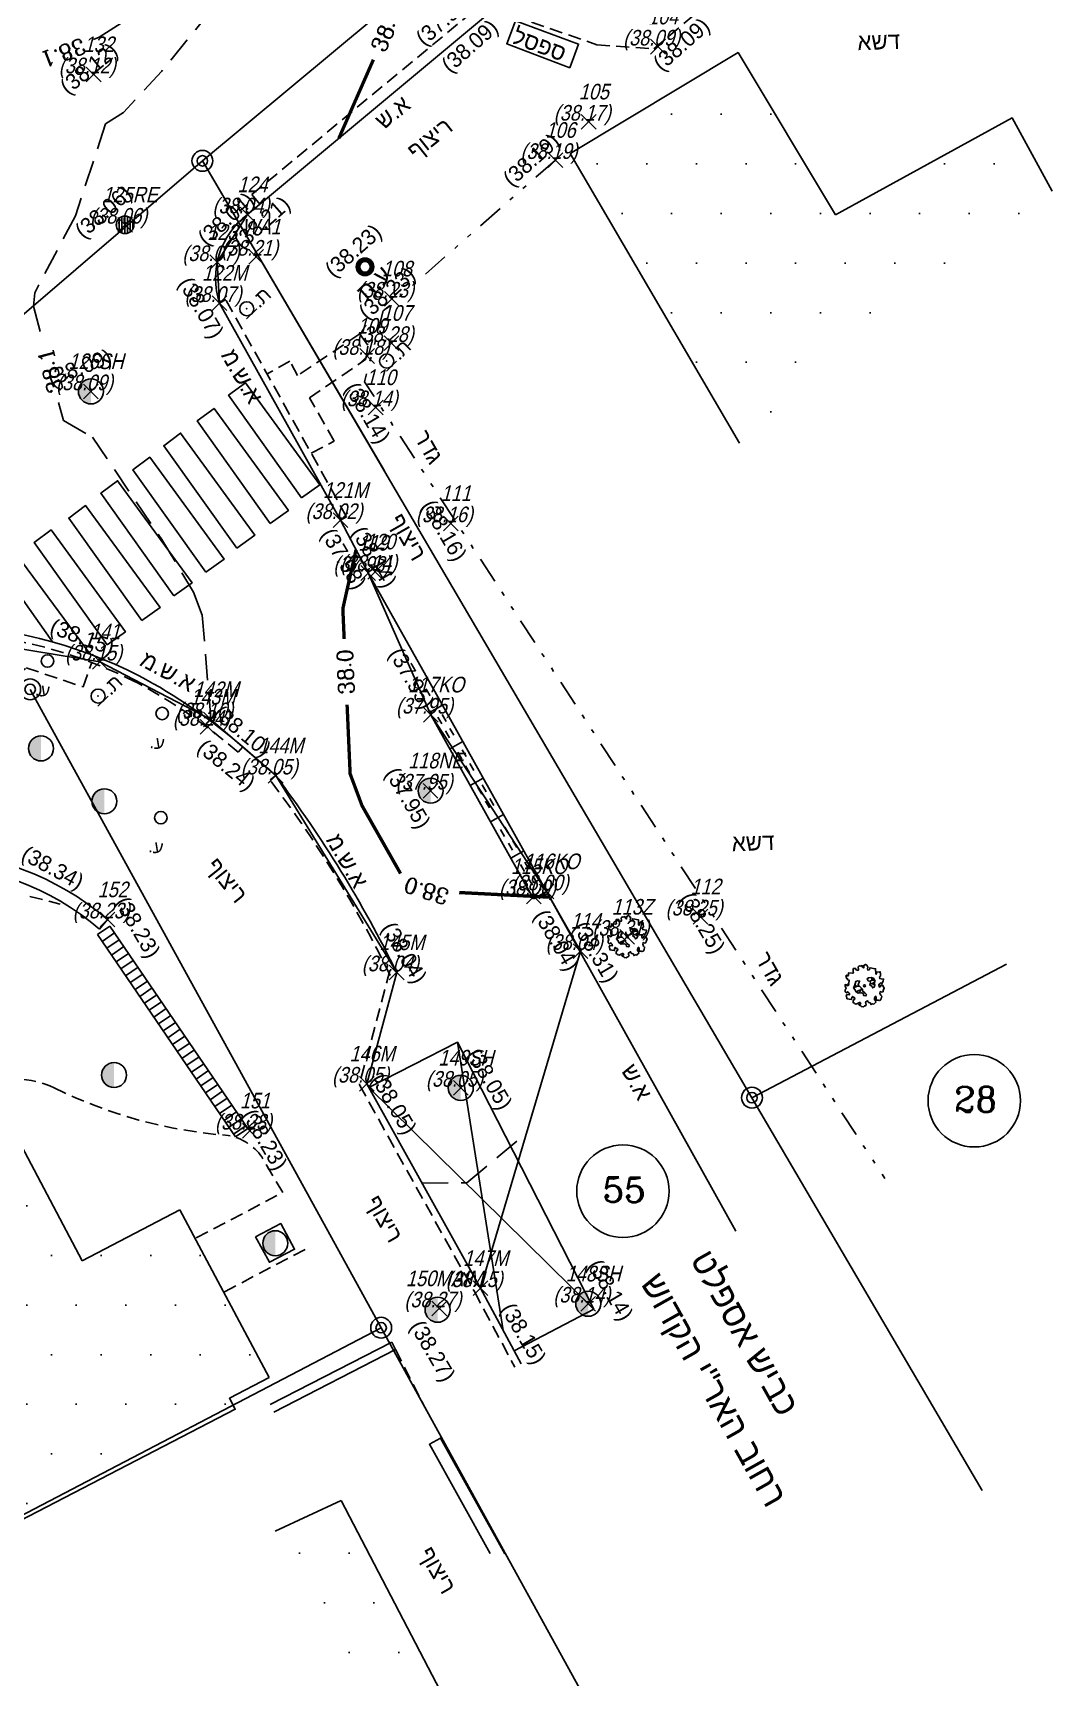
# Model space of a CAD drawing. Extents: x 190024 to 190266, y 665223 to 665488.
# Drawn here: x 190209.04 to 190233.53, y 665394.48 to 665433.93 of the extents above; entities that cross this region are included whole.
import ezdxf
from ezdxf.enums import TextEntityAlignment as Align

# ---------------------------------------------------------------- set-up
doc = ezdxf.new("R2010")
doc.units = 0
doc.header["$LTSCALE"] = 1.25
for name, pattern in [('DASHED', [0.75, 0.5, -0.25]), ('DASHED2', [0.375, 0.25, -0.125]), ('DIVIDE', [1.25, 0.5, -0.25, 0, -0.25, 0, -0.25]), ('HIDDEN', [0.375, 0.25, -0.125])]:
    doc.linetypes.add(name, pattern=pattern)
for name, color, linetype in [('C1603_0', 210, 'Continuous'), ('C1610_0', 210, 'Continuous'), ('CTEXT', 1, 'Continuous'), ('CTR', 7, 'Continuous'), ('CTRINDEX', 1, 'Continuous'), ('M2200', 7, 'Continuous'), ('M2204', 9, 'Continuous'), ('M2404', 1, 'HIDDEN'), ('M2519', 254, 'Continuous'), ('M2605', 3, 'Continuous'), ('M2801', 71, 'Continuous'), ('M4402', 101, 'Continuous'), ('M4602', 170, 'DASHED2'), ('M4804', 4, 'Continuous'), ('M4903', 70, 'Continuous'), ('M5232', 7, 'Continuous'), ('PNT', 1, 'Continuous'), ('PNTDESC', 3, 'Continuous'), ('PNTELEV', 5, 'Continuous'), ('PNTNO', 7, 'Continuous'), ('PT_PNTSNO', 7, 'Continuous')]:
    doc.layers.add(name, color=color, linetype=linetype)
for name, color, linetype, lineweight in [('M1000', 7, 'Continuous', 35), ('M1502', 1, 'Continuous', 20), ('M2417', 70, 'HIDDEN', 25), ('M2442', 2, 'Continuous', 25), ('M2603', 100, 'Continuous', 25), ('M5207', 7, 'Continuous', 25)]:
    doc.layers.add(name, color=color, linetype=linetype, lineweight=lineweight)
doc.styles.add('HANIT_TEXT', font='hebtxt')
doc.styles.add('hebtxt', font='hebtxt')
doc.styles.add('ROMANC', font='romanc.shx')
doc.styles.get("Standard").update_dxf_attribs({"font": 'hebtxt.shx'})
pattern_1 = [(0, (0, 0), (0.5953124999999999, 1.190625), [0, -1.190625])]

# ---------------------------------------------------------------- blocks, each defined once
blk = doc.blocks.new('SRVPNO0')
at = {"layer": 'PNTDESC', "oblique": 15, "width": 0.86}
blk.add_attdef('DESC2', text='', height=1, dxfattribs=at).set_placement((-2.491916891059923, -0.8123870574075998), align=Align.MIDDLE_LEFT)
at = {"layer": 'PNTELEV', "oblique": 15, "width": 0.86}
blk.add_attdef('ELEV2', (-2.235286158764376, 0.0752), '', height=1, dxfattribs=at)
at = {"layer": 'PNTNO', "oblique": 15, "width": 0.86}
blk.add_attdef('PT#', text='', height=1, dxfattribs=at).set_placement((0.3206950086667995, 1.428657329751788), align=Align.CENTER)
blk = doc.blocks.new('SPT10')
at = {"color": 0, "linetype": 'Continuous'}
for p, q in [((-0.3535533905932738, -0.3535533905932737), (0.3535533905932738, 0.3535533905932737)), ((0.3535533905932737, -0.3535533905932738), (-0.3535533905932737, 0.3535533905932738))]:
    blk.add_line(p, q, dxfattribs=at)
blk = doc.blocks.new('SPT67')
at = {"linetype": 'ByBlock'}
blk.add_hatch(color=0, dxfattribs=at).paths.add_polyline_path([(0.2, 0), (-0.2, 0, 1)])
at = {"color": 0, "linetype": 'Continuous'}
blk.add_circle((0, 0), 0.2, dxfattribs=at)
blk = doc.blocks.new('SPT26')
at = {"color": 0, "linetype": 'Continuous'}
for radius in [0.5, 0.25]:
    blk.add_circle((0, 0), radius, dxfattribs=at)
blk = doc.blocks.new('TREE11')
at = {"linetype": 'Continuous'}
for p, q in [((-0.134377674132783, 0.1783092959598134), (-0.1843322019610355, 0.1763114317406882)), ((-0.1563576674677315, 0.1773103627012963), (-0.1793367491782103, 0.2112740383410616)), ((-0.1323794946554289, 0.2402430568798775), (-0.134377674132783, 0.1783092959598134)), ((-0.134377674132783, 0.1783092959598134), (-0.1034058690603012, 0.1293616444213815)), ((-0.09441405459647442, 0.2422409188010936), (-0.04745680007369311, 0.1843028840213709)), ((-0.03446862392886482, 0.2472355781999522), (-0.05844679674116733, 0.1403498941797067)), ((0.006494089435560891, -0.1942922005211791), (-0.03047225952156992, -0.2312526713406778)), ((0.008492268912914965, -0.1193723302194828), (0.006494089435560891, -0.2442387830202191)), ((0.008492268912914965, -0.1673210462014885), (0.02747498894239223, -0.2302537403800697)), ((0.02747498894239223, -0.2302537403800697), (0.05844679674116744, -0.2562259614412432)), ((0.06544042900134676, -0.0594364312206349), (0.1133967746259518, -0.1043883543208163)), ((0.09641223407382861, -0.08940438072005887), (0.1153949541033059, -0.1563327987410724)), ((0.1133967746259518, -0.1043883543208163), (0.1703449347143836, -0.1083840804611577)), ((0.1153949541033059, -0.1563327987410724), (0.1573567558432619, -0.1733146365609551)), ((0.1413713091192558, -0.1073851495005496), (0.1633512997279109, -0.1333573728596322))]:
    blk.add_line(p, q, dxfattribs=at)
for points in [[(-0.04042863970873612, 0.3568917634872359), (-0.01547269011986584, 0.3439167343738984), (0.008485023555664686, 0.3509032893949065), (0.02844978540593466, 0.3608840826100535), (0.01547269129284605, 0.388830302694086), (-0.02745154559564751, 0.4018053341033719), (-0.0194656419451264, 0.4337438710142735), (0.006488549005018003, 0.4507112192504286), (0.06338811591993992, 0.4736670415789134), (0.1023194009831729, 0.4487150596890198), (0.1382559701344852, 0.4467189024235595), (0.1472401151462804, 0.4097899677571103), (0.1362594955838385, 0.3928226195209551), (0.1412506860464059, 0.3778514308462087), (0.170199590184504, 0.369866794896522), (0.1961537784106812, 0.3778514308462087), (0.2201114920862117, 0.3908264599595463), (0.2430709671244353, 0.4147803632167095), (0.312947630876413, 0.4018053341033719), (0.3389018218265574, 0.3808456667443992), (0.3498824386650322, 0.3509032893949065), (0.3438930122891249, 0.3289455434032036), (0.3399000577398972, 0.2800396582561469), (0.2889899172008825, 0.2820358178175557), (0.2480621575870028, 0.2750492627965476), (0.265032203525352, 0.2520934381721145), (0.2929828690261431, 0.2441088045183762), (0.3279212022641155, 0.2441088045183762), (0.3608630582274741, 0.2650684695814005), (0.3898119623655721, 0.2750492627965476), (0.4117731987664887, 0.2461049617838365), (0.4367291510793262, 0.2241472180880821), (0.4327361992540657, 0.1952029193713195), (0.4457132933671542, 0.1542816678780011), (0.4127714374037957, 0.1482931914897231), (0.3878154850909583, 0.09240075132165833), (0.3538753904902928, 0.07942571991237232), (0.3678507232406883, 0.05846605484934801), (0.3878154850909583, 0.02652751793844648), (0.4217555796916237, 0.03051983476531562), (0.4566939102056291, 0.04349486617460164), (0.4826481011557734, 0.0155486437946208), (0.4736639588679454, 0.0005774551198744252), (0.5026128630060435, -0.0263706863314278), (0.4936287207182153, -0.07128425465161538), (0.4756604334185921, -0.08425928376495297), (0.4497062451924149, -0.1361594094020971), (0.4287432447048379, -0.0872535219590919), (0.3977978660160932, -0.1042208701952471), (0.3987961046534002, -0.1191920611659419), (0.4397238642672799, -0.196044166397031), (0.4317379606167587, -0.2259865460424722), (0.4107749601291819, -0.2379634965230796), (0.4087784855785352, -0.2679058761685207), (0.3628595327781208, -0.2679058761685207), (0.3289194409014224, -0.2549308447592348), (0.3149441081510269, -0.2299788628693413), (0.2800057749130545, -0.2379634965230796), (0.2760128230877939, -0.2728962716281201), (0.2460656803123889, -0.2818789862105369), (0.2660304421626589, -0.3028386512735612), (0.3269229636268086, -0.3148156017541687), (0.3199352986135944, -0.3647195678299039), (0.3059599658631988, -0.4226081675593776), (0.2800057749130545, -0.4226081675593776), (0.2480621575870028, -0.4395755157955328), (0.2071343979731231, -0.4206120079979688), (0.2161185402609512, -0.3597291700743562), (0.179183732472332, -0.361725329635765), (0.1662066356352762, -0.3806888351373806), (0.140252447409099, -0.3996523429349445), (0.1622136838100157, -0.41861584843656), (0.1382559701344852, -0.4635294167567475), (0.09133878142073101, -0.4635294167567475), (0.07237226093173518, -0.4405735944282629), (0.001497358542450509, -0.4665236549508865), (-0.03344097469552194, -0.4665236549508865), (-0.02844978423295445, -0.421610086630699), (-0.003493831920116985, -0.4126273743442305), (-0.01447445148255891, -0.3786926778719202), (-0.06338811474695971, -0.3886734710870673), (-0.06238987883361997, -0.3737022801163724), (-0.1412506848734257, -0.3697099632895033), (-0.1492365885239469, -0.4036446597618136), (-0.177187254024738, -0.4056408193232224), (-0.1801819672126916, -0.434585118039985), (-0.2400762527635014, -0.4495563067147313), (-0.2600410118898043, -0.4196139293652386), (-0.2360833009382409, -0.4046427383945438), (-0.254051585513897, -0.3796907565046504), (-0.3149441069780466, -0.3796907565046504), (-0.3029652487782978, -0.2908616984970054), (-0.3159423428913864, -0.2589231615861039), (-0.348884198854745, -0.2718981929953899), (-0.417762626693383, -0.2699020334339811), (-0.4217555785186435, -0.212013436000456), (-0.3828242934554105, -0.196044166397031), (-0.3718436766169358, -0.1511305980768434), (-0.3838225320927174, -0.1421478834944265), (-0.4546974344820022, -0.1511305980768434), (-0.4836463386201003, -0.1251805352582714), (-0.4726657190576583, -0.1062170297566559), (-0.4896357649960074, -0.05331882548678159), (-0.4576921476699558, -0.05331882548678159), (-0.4387256244569928, -0.03335724135243591), (-0.4317379594437785, -0.01738797174901091), (-0.4926304809079282, -0.01638989311628074), (-0.5175864304967985, 0.02752559657117665), (-0.4966234327331888, 0.05347565709380026), (-0.4497062440194347, 0.08241995810651127), (-0.408778484405555, 0.06944492669722524), (-0.3818260548181037, 0.0804237985451025), (-0.387815483917978, 0.1193488927729605), (-0.4367291499063461, 0.131325843253568), (-0.4117731975935086, 0.2660665482141307), (-0.2869934414772556, 0.2700588650409998), (-0.2820022510146881, 0.2830338964502859), (-0.3369053433789633, 0.300001244686441), (-0.330915914279089, 0.3568917634872359), (-0.3408982952042239, 0.3788495094789389), (-0.3049617260529117, 0.382841826305808), (-0.2380797754888876, 0.3868341431326772), (-0.216118539087971, 0.3578898444159146), (-0.176189015387431, 0.3678706376310616), (-0.1701995890115238, 0.4038014913688323), (-0.1642101599116493, 0.458695852904167), (-0.1133000193726346, 0.44971313832175), (-0.05939516292169916, 0.4177746014108485), (-0.07337049567209471, 0.3868341431326772)], [(-0.1182912098352022, 0.2580819145603924), (-0.06738106929618747, 0.2361241685686895), (-0.02246035513308002, 0.2490991999779755), (0.02745154676862772, 0.23013569447636), (0.04741630861889769, 0.1962009980040497), (0.01547269129284605, 0.1812298093293033), (-0.02246035513308002, 0.128331605059429), (-0.08734582842249025, 0.1452989532955842), (-0.1142982580099416, 0.1173527332115518), (-0.1212859230231558, 0.09040459176024955), (-0.1741925408367843, 0.06445453123762593), (-0.1941573026870543, 0.1003853849753966), (-0.2011449677002685, 0.1702509351854776), (-0.1801819672126916, 0.2241472180880821), (-0.1362594944108583, 0.2431107235896976)], [(0.01447445265553912, -0.1142016634103941), (0.07935992594494935, -0.04433611320031314), (0.1182912110081823, -0.04832843002718228), (0.1632119224473226, 0.007564010140882526), (0.2061361593358162, 0.04848526163420095), (0.2410744898498214, 0.03351407295945457), (0.2270991570994259, -0.02337644813728884), (0.1851731588482393, -0.02537260540274919), (0.1662066356352762, -0.07028617372293675), (0.1711978260978437, -0.1491344385154346), (0.1452436378716665, -0.196044166397031), (0.08834406823277739, -0.2319750201348017), (0.04841454725620463, -0.262915478412973), (-0.004492070557423921, -0.2369654178903494), (-0.05340573654579192, -0.2239903864810634), (-0.1083088289100672, -0.2070230382449082), (-0.1262771134857233, -0.16709986538432), (-0.1152964939232813, -0.1151997420431243), (-0.02944802287026138, -0.1541248362709824)]]:
    blk.add_lwpolyline(points, close=True, dxfattribs=at)
blk.add_circle((0, 0), 0.02478500056798967, dxfattribs=at)
blk = doc.blocks.new('INLET6')
at = {"linetype": 'Continuous'}
h = blk.add_hatch(dxfattribs=at)
h.set_pattern_fill('ANSI31', color=256, scale=1.24964254963, angle=135, style=0)
h.set_pattern_definition([(180, (-3035.055973606179, -2382.823425314489), (-2.774763862301021e-17, -0.1562053187037499), [])])
edge = h.paths.add_edge_path()
edge.add_arc((0, 0), 0.4998570198519999, 0, 360)
blk.add_circle((0, 0), 0.4998570198519999, dxfattribs=at)
blk = doc.blocks.new('M2442_E')
blk.add_line((-0.5000000000000002, -0.5), (0.4999999999999998, -0.5))
blk.add_circle((0, 0), 0.5)
blk.add_point((0, 0))
at = {"style": 'hebtxt'}
for tag, p in [('NAME', (0, -1)), ('HEIGHT', (0, -2.5))]:
    blk.add_attdef(tag, text='', height=1, dxfattribs=at).set_placement(p, align=Align.TOP_CENTER)
blk.add_attdef('DESC', text='', height=1, dxfattribs=at).set_placement((-1, -4), align=Align.TOP_RIGHT)
blk.add_attdef('MARK', text='', height=1, dxfattribs=at).set_placement((0, -4), align=Align.TOP_LEFT)
blk = doc.blocks.new('M4402_E')
for radius in [0.5, 0.45, 0.4, 0.35, 0.3]:
    blk.add_circle((-1.942890293094024e-16, 0), radius)
at = {"style": 'hebtxt'}
for tag, p in [('NAME', (0, -1)), ('HEIGHT', (0, -2.5))]:
    blk.add_attdef(tag, text='', height=1, dxfattribs=at).set_placement(p, align=Align.TOP_CENTER)
blk.add_attdef('DESC', text='', height=1, dxfattribs=at).set_placement((-1, -4), align=Align.TOP_RIGHT)
blk.add_attdef('MARK', text='', height=1, dxfattribs=at).set_placement((0, -4), align=Align.TOP_LEFT)
at = {"style": 'hebtxt', "flags": 1}
for tag, p in [('OWNER', (0, -5.5)), ('TYPE', (0, -7))]:
    blk.add_attdef(tag, text='', height=1, dxfattribs=at).set_placement(p, align=Align.TOP_CENTER)
blk = doc.blocks.new('M5232_E')
blk.add_circle((7.586481887145169e-09, -4.541476417152523e-09), 0.8000000000000002)
at = {"style": 'HANIT_TEXT'}
blk.add_attdef('NAME', text='', height=1.6, dxfattribs=at).set_placement((7.586481842736249e-09, 0.5), align=Align.BOTTOM_CENTER)
for tag, p in [('HEIGHT', (7.586481842736249e-09, -1)), ('MARK', (7.586481842736249e-09, -3))]:
    blk.add_attdef(tag, text='', height=1.6, dxfattribs=at).set_placement(p, align=Align.TOP_CENTER)

msp = doc.modelspace()

# ---------------------------------------------------------------- hatches: boundary and pattern name
at = {"layer": 'M2200'}
h = msp.add_hatch(dxfattribs=at)
h.set_pattern_fill('DOTS', color=256, scale=0.75, style=0)
h.set_pattern_definition(pattern_1)
h.paths.add_polyline_path([(190226.0019989014, 665424.0859985352), (190233.5039555263, 665430.1339870708), (190232.5429992676, 665431.8880004883), (190228.3007709005, 665429.5638472864), (190225.9669952393, 665433.4559936523), (190221.9342229957, 665431.0378971)])
h = msp.add_hatch(dxfattribs=at)
h.set_pattern_fill('DOTS', color=256, scale=0.75)
h.set_pattern_definition(pattern_1)
h.paths.add_polyline_path([(190183.296005249, 665388.5939941406), (190207.4010483887, 665397.6373682657), (190213.8448318688, 665401.0030719314), (190213.7590451941, 665401.1689261692), (190214.712373601, 665401.6620270694), (190212.5686486037, 665405.6859801282), (190210.2237196741, 665404.462652605), (190208.0729980469, 665408.5320129395), (190206.9219970703, 665408.0639953613), (190206.7890014648, 665408.2590026855), (190198.2129974365, 665403.8259887695), (190199.2599945068, 665402.3569946289), (190196.2807076201, 665400.8098074396), (190195.2709960938, 665402.6359863281), (190190.0809936523, 665399.9679870605), (190190.6690063477, 665398.7720031738), (190190.56199646, 665398.5520019531), (190190.8220062256, 665397.9039916992), (190190.5880203247, 665397.4890441895), (190191.0610046387, 665396.5130004883), (190185.7489929199, 665393.7080078125), (190186.0269927979, 665393.0490112305), (190182.1029968262, 665390.9119873047)])
h = msp.add_hatch(dxfattribs=at)
h.set_pattern_fill('DOTS', color=256, scale=0.75)
h.set_pattern_definition(pattern_1)
h.paths.add_polyline_path([(190222.6959991455, 665386.7090148926), (190216.4401943356, 665398.7107972229), (190214.8560028076, 665397.9750061035), (190219.6676888851, 665389.4197512463)])

# ---------------------------------------------------------------- linework, layer by layer
at = {"layer": 'C1603_0'}
for p, q in [((190208.9760396187, 665418.1782320109), (190217.4, 665402.86)), ((190217.4, 665402.86), (190179.09, 665382.85))]:
    msp.add_line(p, q, dxfattribs=at)
for points in [[(190213.11, 665430.86), (190248.695, 665460.469)], [(190205.56, 665424.39), (190213.11, 665430.86), (190217.4765337557, 665423.4180228333)], [(190205.56, 665424.39), (190213.11, 665430.86), (190226.3, 665408.38), (190232.4070097944, 665411.5850025516)], [(190226.3, 665408.38), (190231.8266464748, 665398.9518694296)], [(190217.4000000037, 665402.8599999932), (190223.7442353694, 665391.3310156838)]]:
    msp.add_lwpolyline(points, dxfattribs=at)
for centre in [(190231.6362279117, 665408.3074389456), (190223.2039800614, 665406.1354790626)]:
    msp.add_circle(centre, 1.10969656042289, dxfattribs=at)
at = {"layer": 'CTR', "linetype": 'DASHED', "elevation": 38.10000000000002}
for points in [[(190210.4940018389, 665433.7691138461), (190210.63153, 665433.830035), (190215.1166685981, 665436.6677910028), (190212.1357472837, 665433.014068431), (190211.2168545489, 665432.0219922173), (190210.785377818, 665431.7447890609), (190210.0626637931, 665429.5399827586), (190209.0844305645, 665427.6912068888), (190209.0560987811, 665427.3696030722), (190209.261672764, 665426.583256149)], [(190209.6600355109, 665425.0594674096), (190209.7727951126, 665424.6281474313), (190210.4708923077, 665424.2295384615), (190212.133834623, 665421.7776646819), (190212.8976469332, 665420.5130052307), (190213.1042390739, 665419.9590041104), (190213.3160282358, 665417.4559754732)], [(190218.3827864078, 665406.3314466019), (190219.4599576665, 665406.3349045505), (190220.8920869565, 665407.5358956523)]]:
    msp.add_lwpolyline(points, dxfattribs=at)
at = {"layer": 'CTRINDEX', "const_width": 0.08, "elevation": 38.00000000000001}
for points in [[(190216.3847714286, 665431.4005428571), (190217.2136919751, 665433.2876253639)], [(190216.5127215273, 665419.3861500398), (190216.4805454912, 665420.1139404254), (190216.7966097561, 665421.5262439024)], [(190217.8653680939, 665413.7584158845), (190216.9411591563, 665415.3862966988), (190216.655749065, 665416.1510073887), (190216.5822852425, 665417.8126870154)], [(190221.4459047619, 665413.1909047619), (190219.2730401003, 665413.3027104505)]]:
    msp.add_lwpolyline(points, dxfattribs=at)
at = {"layer": 'M2200'}
for points in [[(190221.9342229957, 665431.0378971), (190225.9669952393, 665433.4559936523), (190228.3007709005, 665429.5638472864)], [(190228.3007709005, 665429.5638472864), (190232.5429992676, 665431.8880004883), (190233.5039555263, 665430.1339870708)], [(190226.0019989014, 665424.0859985352), (190221.9342229957, 665431.0378971)], [(190210.2237196741, 665404.462652605), (190208.0729980469, 665408.5320129395), (190206.9219970703, 665408.0639953613), (190206.7890014648, 665408.2590026855), (190198.2129974365, 665403.8259887695), (190199.2599945068, 665402.3569946289), (190196.2807076201, 665400.8098074396), (190196.2807076201, 665400.8098074396), (190195.2709960938, 665402.6359863281), (190190.0809936523, 665399.9679870605), (190190.6690063477, 665398.7720031738), (190190.56199646, 665398.5520019531), (190190.8220062256, 665397.9039916992), (190190.5880203247, 665397.4890441895), (190191.0610046387, 665396.5130004883), (190185.7489929199, 665393.7080078125), (190186.0269927979, 665393.0490112305), (190182.1029968262, 665390.9119873047), (190183.296005249, 665388.5939941406)], [(190210.2237196741, 665404.462652605), (190212.5686486037, 665405.6859801282)], [(190214.712373601, 665401.6620270694), (190212.5686486037, 665405.6859801282)], [(190208.0684101686, 665397.8877392033), (190213.8968720697, 665400.9024608763), (190213.7590451941, 665401.1689261692), (190214.712373601, 665401.6620270694)], [(190214.8560028076, 665397.9750061035), (190216.4401943356, 665398.7107972229)], [(190216.4401943356, 665398.7107972229), (190222.6959991455, 665386.7090148926)]]:
    msp.add_lwpolyline(points, dxfattribs=at)
at = {"layer": 'M2204', "linetype": 'Continuous'}
for points in [[(190214.19, 665429.572), (190220.099, 665434.495), (190222.36, 665436.341), (190224.929, 665436.107)], [(190213.52, 665427.446), (190213.668496339, 665427.5287577024)], [(190216.423, 665422.237), (190213.52, 665427.446)], [(190216.423, 665422.237), (190216.571496339, 665422.3197577024)], [(190216.423, 665422.237), (190217.089, 665420.97), (190218.8743511913, 665417.7963789531)], [(190213.9684838632, 665416.6675382876), (190214.0795285223, 665416.7962592405)], [(190214.0795285231, 665416.7962592398), (190214.869, 665416.107)], [(190214.7334729747, 665416.0043723944), (190214.869, 665416.107)], [(190221.3679999999, 665413.3270000003), (190225.9161071777, 665405.1754074097)], [(190217.773, 665411.384), (190217.059, 665408.713), (190219.786, 665403.807), (190220.7590222137, 665401.9909582525)]]:
    msp.add_lwpolyline(points, dxfattribs=at)
for centre, radius, start, end in [((190215.34356142, 665428.0398861001), 1.917831314867201, 126.9768750493605, 198.0390702105524), ((190206.4911264364, 665408.496006366), 11.23340597095859, 63.00544254989303, 114.8202348850797), ((190205.106415562, 665406.3947897316), 13.73707844277482, 49.21640135229065, 61.83713168251889), ((190192.0134642776, 665398.7996851074), 28.66912384337614, 26.03691281600972, 37.13476323020836)]:
    msp.add_arc(centre, radius, start, end, dxfattribs=at)
at = {"layer": 'M2404'}
for points in [[(190216.571496339, 665422.3197577025), (190213.668496339, 665427.5287577026)], [(190217.6087666244, 665411.4279021453), (190216.8770140225, 665408.6904915012), (190219.6367736642, 665403.7255553801), (190220.6091755205, 665401.9106714632)]]:
    msp.add_lwpolyline(points, dxfattribs=at)
for centre, radius, start, end in [((190206.4911264364, 665408.4960063659), 11.06340597095859, 63.00544255012418, 114.8202348851439), ((190205.106415562, 665406.3947897315), 13.56707844277482, 49.21640135241543, 61.83713168256514), ((190192.0134642776, 665398.7996851074), 28.49912384337614, 26.03691281599865, 37.13476323010555)]:
    msp.add_arc(centre, radius, start, end, dxfattribs=at)
at = {"layer": 'M2417', "linetype": 'HIDDEN'}
for points in [[(190214.2988492677, 665430.051729675), (190222.2651852045, 665436.6508782319), (190237.6297887357, 665449.3088783101)], [(190220.122, 665434.495), (190222.5768387639, 665433.6451300018), (190223.9427257242, 665433.550028388), (190226.3160028885, 665435.5389264347), (190225.582, 665436.437)], [(190214.2988492677, 665430.051729675), (190214.4908777298, 665429.8212409123)], [(190215.7212445404, 665423.8454075885), (190216.2745981272, 665424.1370252944), (190215.6796689346, 665425.1736965325), (190217.0350884757, 665426.1015347439), (190217.0818496109, 665426.4382080062), (190216.8853757064, 665426.7076946662), (190215.3937067157, 665425.7056289505), (190215.2084522164, 665426.0505566204), (190214.6620201943, 665425.7460275054)], [(190203.6874208208, 665419.1982578345), (190203.7495347637, 665418.6275242597), (190204.5396770605, 665418.7839722848), (190206.185455711, 665416.6868707141), (190206.217951495, 665414.315065659), (190206.8241222628, 665414.2989011052), (190206.7777696489, 665417.0294528079), (190208.8829890728, 665418.6940556983), (190210.2456732636, 665418.2363101784), (190210.4540405271, 665418.8252978995)], [(190212.9619637812, 665405.0160024032), (190215.0386389647, 665406.1028216447), (190214.5371301713, 665406.9579061759)], [(190213.6391650801, 665403.72230066), (190215.7135652626, 665404.8127072542)], [(190217.7480930646, 665402.3357767779), (190218.4767492159, 665400.8901206814)]]:
    msp.add_lwpolyline(points, dxfattribs=at)
for centre, radius, start, end in [((190208.6910529949, 665406.8577067137), 1.959718618144205, 63.93643547193986, 117.6396587878341), ((190214.5646036474, 665418.7262087564), 11.28266022278331, 243.6235523567923, 265.7512017500418), ((190213.4932479629, 665406.2153090086), 1.28107010651395, 35.4272948520444, 79.4092734436654)]:
    msp.add_arc(centre, radius, start, end, dxfattribs=at)
at = {"layer": 'M2519'}
for points in [[(190215.4899173385, 665422.7762829795), (190213.7370243133, 665425.2352881293), (190214.1417424643, 665425.5359553031), (190215.9265058592, 665423.0892605048), (190215.4899173385, 665422.7762829795)], [(190214.7379069083, 665422.1598950815), (190212.985013883, 665424.6189002313), (190213.389732034, 665424.9195674051), (190215.1744954289, 665422.4728726068), (190214.7379069083, 665422.1598950815)], [(190213.9350161179, 665421.56596352), (190212.1821230926, 665424.0249686697), (190212.5868412436, 665424.3256358436), (190214.3716046385, 665421.8789410453), (190213.9350161179, 665421.56596352)], [(190213.1934244285, 665420.9880998658), (190211.4405314033, 665423.4471050156), (190211.8452495543, 665423.7477721894), (190213.6300129491, 665421.3010773911), (190213.1934244285, 665420.9880998658)], [(190212.4238706901, 665420.4243509751), (190210.6709776648, 665422.8833561249), (190211.0756958158, 665423.1840232987), (190212.8604592107, 665420.7373285004), (190212.4238706901, 665420.4243509751)], [(190211.6564077938, 665419.8269744505), (190209.9035147685, 665422.2859796003), (190210.3082329195, 665422.5866467741), (190212.0929963144, 665420.1399519758), (190211.6564077938, 665419.8269744505)], [(190210.8264057567, 665419.246091946), (190209.0735127314, 665421.7050970958), (190209.4782308824, 665422.0057642696), (190211.2629942773, 665419.5590694713), (190210.8264057567, 665419.246091946)], [(190209.5090176717, 665419.3164380671), (190208.2508701287, 665421.1028757128), (190208.6582459578, 665421.4030495296), (190210.4193656988, 665419.0201854791)], [(190220.5916956051, 665402.303255446), (190222.5020321054, 665403.3058453655), (190219.230853856, 665409.7120680027), (190217.1063838085, 665408.6277543218), (190222.5020321054, 665403.3058453655)], [(190220.3307521498, 665402.7902784573), (190219.2308538558, 665409.7120680026)]]:
    msp.add_lwpolyline(points, dxfattribs=at)
at = {"layer": 'M2603', "linetype": 'DIVIDE', "flags": 128}
msp.add_lwpolyline([(190221.582, 665430.877), (190217.45223652, 665427.2584979684), (190217.0007548426, 665425.557771371), (190229.4911449869, 665406.440027701)], dxfattribs=at)
at = {"layer": 'M2605'}
for points in [[(190210.6402725008, 665412.4257869392), (190210.835, 665412.654)], [(190214.7360537217, 665401.0141128709), (190217.65674324, 665402.5136958874)], [(190214.8274035463, 665400.8361937614), (190217.7480930645, 665402.3357767779)], [(190217.7480930645, 665402.3357767779), (190217.65674324, 665402.5136958874)], [(190220.0190750603, 665397.4432941275), (190218.5589308548, 665400.0639770345), (190218.8209991455, 665400.2099914551), (190220.3659973145, 665397.4370117188)]]:
    msp.add_lwpolyline(points, dxfattribs=at)
for centre, radius, start, end in [((190206.3769591383, 665407.4293493773), 6.868122192728674, 49.52684781809097, 127.9525972580885), ((190206.3769591383, 665407.4293493772), 6.568122192728674, 49.52684781868835, 127.9525972582627)]:
    msp.add_arc(centre, radius, start, end, dxfattribs=at)
at = {"layer": 'M4602'}
msp.add_lwpolyline([(190208.9715219345, 665413.2086322963), (190209.695462898, 665413.0260732706)], dxfattribs=at)
at = {"layer": 'M4804'}
msp.add_lwpolyline([(190214.3831266199, 665405.0405510435), (190214.9918498972, 665405.3577009863), (190215.3213648667, 665404.7433760707), (190214.7197495882, 665404.4293933822), (190214.3831266199, 665405.0405510435)], dxfattribs=at)
at = {"layer": 'M4903'}
for points in [[(190218.8743511913, 665417.7963789531), (190218.5599734319, 665417.6209747788)], [(190218.5599734319, 665417.6209747788), (190221.0536222406, 665413.1515958257)], [(190218.8640891116, 665417.5718913263), (190218.958106094, 665417.4067828557)], [(190218.8743511913, 665417.7963789531), (190221.368, 665413.327)], [(190218.7598100776, 665417.5125121797), (190218.8538270599, 665417.3474037091)], [(190218.9478440423, 665417.1822952385), (190219.0418610244, 665417.0171867679)], [(190219.0521230761, 665417.2416743853), (190219.1461400586, 665417.0765659147)], [(190219.3615850091, 665416.9231073994), (190219.0472072497, 665416.7477032249)], [(190219.2397915136, 665416.6695899877), (190219.3338084957, 665416.5044815172)], [(190219.3440705474, 665416.7289691344), (190219.4380875298, 665416.5638606639)], [(190219.532104512, 665416.3987521934), (190219.6261214943, 665416.2336437228)], [(190219.4278254782, 665416.3393730465), (190219.5218424604, 665416.1742645762)], [(190219.8488188271, 665416.0498358457), (190219.5344410677, 665415.8744316712)], [(190219.7197729495, 665415.8266677961), (190219.8137899319, 665415.6615593255)], [(190219.8240519835, 665415.8860469428), (190219.9180689657, 665415.7209384723)], [(190219.907806914, 665415.4964508549), (190220.0018238965, 665415.3313423845)], [(190220.0120859482, 665415.5558300016), (190220.1061029303, 665415.3907215311)], [(190220.3360526451, 665415.176564292), (190220.0216748856, 665415.0011601176)], [(190220.2673871835, 665414.8153893673), (190220.3614041656, 665414.6502808968)], [(190220.3716662173, 665414.874768514), (190220.4656831997, 665414.7096600435)], [(190220.4554211481, 665414.4851724261), (190220.5494381303, 665414.3200639557)], [(190220.5597001819, 665414.544551573), (190220.6537171642, 665414.3794431024)], [(190220.823286463, 665414.3032927383), (190220.5089087036, 665414.1278885638)], [(190220.8516476534, 665414.0318463224), (190220.9456646356, 665413.8667378519)], [(190220.7473686194, 665413.9724671757), (190220.8413856018, 665413.8073587051)], [(190220.9354025839, 665413.6422502345), (190221.0294195664, 665413.477141764)], [(190221.0396816181, 665413.7016293812), (190221.1336986002, 665413.5365209107)], [(190221.3679999999, 665413.3270000003), (190221.0536222405, 665413.1515958259)], [(190210.5908716554, 665412.2966076488), (190210.8882397404, 665412.4995170424)], [(190210.8882397404, 665412.4995170424), (190214.2021723148, 665407.6428775027)], [(190210.5908716554, 665412.2966076488), (190213.9048042297, 665407.4399681091)], [(190210.7035990963, 665412.1314031571), (190211.0009671813, 665412.3343125507)], [(190210.8163265372, 665411.9661986656), (190211.1136946222, 665412.1691080591)], [(190210.9290539781, 665411.8009941739), (190211.226422063, 665412.0039035674)], [(190211.041781419, 665411.6357896822), (190211.339149504, 665411.8386990757)], [(190211.1545088599, 665411.4705851906), (190211.4518769449, 665411.6734945842)], [(190211.2672363007, 665411.3053806989), (190211.5646043857, 665411.5082900925)], [(190211.3799637416, 665411.1401762072), (190211.6773318266, 665411.3430856008)], [(190211.4926911825, 665410.9749717155), (190211.7900592675, 665411.1778811091)], [(190211.6054186234, 665410.8097672238), (190211.9027867084, 665411.0126766174)], [(190211.7181460643, 665410.6445627322), (190212.0155141493, 665410.8474721258)], [(190211.8308735052, 665410.4793582405), (190212.1282415902, 665410.6822676341)], [(190211.9436009461, 665410.3141537489), (190212.2409690311, 665410.5170631425)], [(190212.056328387, 665410.1489492573), (190212.353696472, 665410.3518586509)], [(190212.1690558279, 665409.9837447656), (190212.4664239129, 665410.1866541592)], [(190212.2817832688, 665409.8185402739), (190212.5791513538, 665410.0214496675)], [(190212.3945107097, 665409.6533357822), (190212.6918787947, 665409.8562451758)], [(190212.5072381506, 665409.4881312907), (190212.8046062356, 665409.6910406842)], [(190212.6199655914, 665409.3229267991), (190212.9173336765, 665409.5258361927)], [(190212.7326930323, 665409.1577223075), (190213.0300611173, 665409.3606317011)], [(190212.8454204732, 665408.9925178158), (190213.1427885582, 665409.1954272094)], [(190212.9581479141, 665408.8273133241), (190213.2555159991, 665409.0302227177)], [(190213.0708753549, 665408.6621088323), (190213.36824344, 665408.8650182259)], [(190213.1836027958, 665408.4969043407), (190213.4809708808, 665408.6998137342)], [(190213.2963302366, 665408.3316998489), (190213.5936983216, 665408.5346092423)], [(190213.4090576774, 665408.166495357), (190213.7064257625, 665408.3694047505)], [(190213.5217851183, 665408.0012908652), (190213.8191532033, 665408.2042002587)], [(190213.6345125591, 665407.8360863735), (190213.9318806441, 665408.038995767)], [(190213.74724, 665407.670881882), (190214.044608085, 665407.8737912755)], [(190213.8599674409, 665407.5056773904), (190214.1573355259, 665407.708586784)], [(190213.9048042297, 665407.4399681091), (190214.2021723148, 665407.6428775027)]]:
    msp.add_lwpolyline(points, dxfattribs=at)
at = {"layer": 'M5207'}
msp.add_lwpolyline([(190221.9292368269, 665433.0943164363), (190222.1396805476, 665433.6597570658), (190220.6221043221, 665434.2186719611), (190220.4137001191, 665433.6706227785), (190221.9292368269, 665433.0943164363)], dxfattribs=at)
at = {"layer": 'PNT'}
for p in [(190224.045, 665433.599, 38.09), (190210.501, 665432.932, 38.119), (190222.381, 665431.797, 38.166), (190221.582, 665430.877, 38.188), (190214.19, 665429.572, 38.039), (190211.254, 665429.325, 38.063), (190213.465, 665428.426, 38.07), (190214.398, 665428.557, 38.207), (190213.52, 665427.446, 38.073), (190217.659, 665427.55, 38.226), (190217.651, 665426.486, 38.282), (190217.065, 665426.177, 38.18), (190210.434, 665425.327, 38.089), (190217.268, 665424.943, 38.14), (190216.423, 665422.237, 38.023), (190219.07, 665422.16, 38.162), (190217.089, 665420.97, 37.982), (190217.254, 665421.001, 38.135), (190210.652, 665418.842, 38.154), (190213.237, 665417.278, 38.235), (190213.316, 665417.456, 38.1), (190218.595, 665417.568, 37.951), (190214.869, 665416.107, 38.045), (190218.587, 665415.746, 37.953), (190221.368, 665413.327, 37.996), (190221.065, 665413.209, 38.001), (190210.835, 665412.654, 38.227), (190225.065, 665412.724, 38.249), (190223.305, 665412.237, 38.31), (190222.186, 665411.898, 38.038), (190217.773, 665411.384, 38.041), (190217.059, 665408.713, 38.05), (190219.311, 665408.616, 38.053), (190214.249, 665407.586, 38.231), (190219.786, 665403.807, 38.153), (190222.369, 665403.435, 38.139), (190218.796, 665403.321, 38.273)]:
    msp.add_point(p, dxfattribs=at)
at = {"layer": 'PT_PNTSNO'}
msp.add_polyline3d([(190220.099, 665434.495, 37.934), (190214.19, 665429.572, 38.039), (190213.465, 665428.426, 38.07), (190213.52, 665427.446, 38.073), (190216.423, 665422.237, 38.023), (190217.089, 665420.97, 37.982), (190218.595, 665417.568, 37.951), (190221.368, 665413.327, 37.996), (190222.186, 665411.898, 38.038), (190219.786, 665403.807, 38.153), (190217.059, 665408.713, 38.05), (190217.773, 665411.384, 38.041), (190214.869, 665416.107, 38.045), (190213.316, 665417.456, 38.1), (190210.652, 665418.842, 38.154), (190205.816, 665419.634, 38.17), (190200.856, 665418.256, 38.252), (190198.953, 665417.168, 38.262), (190197.156, 665415.56, 38.332), (190196.971, 665412.944, 38.392), (190196.73, 665412.491, 38.409), (190190.8571791321, 665407.6340911101, 38.51), (190183.573, 665401.654, 38.607), (190175.315, 665394.848, 38.698)], dxfattribs=at)

# ---------------------------------------------------------------- block references
at = {"layer": 'C1610_0', "xscale": 0.5, "yscale": 0.5, "zscale": 0.5, "rotation": 90}
for p in [(190213.11, 665430.86), (190208.9760396187, 665418.1782320109), (190226.2999993007, 665408.3800011929), (190217.3999999849, 665402.8600000273)]:
    msp.add_blockref('SPT26', p, dxfattribs=at)
at = {"layer": 'M2442'}
ref = msp.add_blockref('M2442_E', (190214.1749475425, 665427.310448449), dxfattribs=dict(at, xscale=0.3387013311512419, yscale=0.3387013311512419, zscale=0.1693506655771072, rotation=43.72696997994329))
ref.add_attrib('MARK', '.ת', dxfattribs={"layer": '0', "height": 0.3387013311542144, "rotation": 43.72696997994329, "style": 'hebtxt'}).set_placement((190214.2395272964, 665427.5558341723), align=Align.TOP_LEFT)
ref = msp.add_blockref('M2442_E', (190217.5329077889, 665426.0556709409), dxfattribs=dict(at, xscale=0.3387013311512419, yscale=0.3387013311512419, zscale=0.1693506655771072, rotation=43.72696997994329))
ref.add_attrib('MARK', '.ת', dxfattribs={"layer": '0', "height": 0.3387013311542144, "rotation": 43.72696997994329, "style": 'hebtxt'}).set_placement((190217.5974875428, 665426.3010566642), align=Align.TOP_LEFT)
ref = msp.add_blockref('M2442_E', (190210.6065960065, 665418.0158540112), dxfattribs=dict(at, xscale=0.3387013311512419, yscale=0.3387013311512419, zscale=0.1693506655771072, rotation=43.72696997994329))
ref.add_attrib('MARK', '.ת', dxfattribs={"layer": '0', "height": 0.3387013311542144, "rotation": 43.72696997994329, "style": 'hebtxt'}).set_placement((190210.6711757603, 665418.2612397345), align=Align.TOP_LEFT)
at = {"layer": 'M2801', "rotation": 270}
for p in [(190223.3089886638, 665412.2372974865), (190228.9995643875, 665411.0614922023)]:
    msp.add_blockref('TREE11', p, dxfattribs=at)
at = {"layer": 'M4402'}
ref = msp.add_blockref('M4402_E', (190217.0124547667, 665428.3163514956), dxfattribs=dict(at, xscale=0.4224999999156241, yscale=0.4224999999156241, zscale=0.21125, rotation=43.88078977728777))
ref.add_attrib('MARK', 'ת.ע', dxfattribs={"layer": '0', "height": 0.4225, "rotation": 43.88078977507516, "style": 'hebtxt'}).set_placement((190216.7612104008, 665427.771297662), align=Align.TOP_LEFT)
at = {"layer": 'M4804'}
for name, p, xscale, yscale, zscale, rotation in [('INLET6', (190211.254, 665429.325, 38.133), 0.421875, 0.421875, 0.421875, 90), ('SPT67', (190210.434, 665425.327, 38.15899999999999), 1.5, 1.5, 1.5, 270), ('SPT67', (190209.2357818752, 665416.760038738, -39.226), 1.5, 1.5, 1.5, 270), ('SPT67', (190218.587, 665415.746, 38.023), 1.5, 1.5, 1.5, 270), ('SPT67', (190210.7575024293, 665415.4919382763, -39.226), 1.5, 1.5, 1.5, 270), ('SPT67', (190210.9899147448, 665408.9228591102, -39.226), 1.5, 1.5, 1.5, 270), ('SPT67', (190219.311, 665408.616, 38.12299999999999), 1.5, 1.5, 1.5, 270), ('SPT67', (190214.8593009103, 665404.8874969553), 1.5, 1.5, 1.5, 270), ('SPT67', (190218.754103757, 665403.2910368633, 38.343), 1.5, 1.5, 1.5, 270), ('SPT67', (190222.369, 665403.435, 38.209), 1.5, 1.5, 1.5, 270)]:
    msp.add_blockref(name, p, dxfattribs=dict(at, xscale=xscale, yscale=yscale, zscale=zscale, rotation=rotation))
at = {"layer": 'M5232', "ltscale": 0.2, "xscale": 0.1874999999992788, "yscale": 0.1874999999992788, "zscale": 0.1874999999992788, "rotation": 350.7324285883434}
for p in [(190209.3925823009, 665418.8579881742), (190212.144153595, 665417.5989183065), (190212.1131623389, 665415.0978731419)]:
    msp.add_blockref('M5232_E', p, dxfattribs=at).add_auto_attribs({'MARK': '.ע'})
at = {"layer": 'PNT', "xscale": 0.375, "yscale": 0.375, "zscale": 0.375}
for p, values in [((190224.045, 665433.599, 38.09), {'PT#': '104', 'ELEV2': '(38.09)'}), ((190210.501, 665432.932, 38.119), {'PT#': '132', 'ELEV2': '(38.12)'}), ((190222.381, 665431.797, 38.166), {'PT#': '105', 'ELEV2': '(38.17)'}), ((190221.582, 665430.877, 38.188), {'PT#': '106', 'ELEV2': '(38.19)'}), ((190211.254, 665429.325, 38.063), {'PT#': '125RE', 'ELEV2': '(38.06)'}), ((190214.19, 665429.572, 38.039), {'PT#': '124', 'ELEV2': '(38.04)'}), ((190214.398, 665428.557, 38.207), {'PT#': 'WA1', 'ELEV2': '(38.21)'}), ((190213.465, 665428.426, 38.07), {'PT#': '123', 'ELEV2': '(38.07)'}), ((190213.52, 665427.446, 38.073), {'PT#': '122M', 'ELEV2': '(38.07)'}), ((190217.659, 665427.55, 38.226), {'PT#': '108', 'ELEV2': '(38.23)'}), ((190217.065, 665426.177, 38.18), {'PT#': '109', 'ELEV2': '(38.18)'}), ((190217.651, 665426.486, 38.282), {'PT#': '107', 'ELEV2': '(38.28)'}), ((190210.434, 665425.327, 38.089), {'PT#': '126SH', 'ELEV2': '(38.09)'}), ((190217.268, 665424.943, 38.14), {'PT#': '110', 'ELEV2': '(38.14)'}), ((190216.423, 665422.237, 38.023), {'PT#': '121M', 'ELEV2': '(38.02)'}), ((190219.07, 665422.16, 38.162), {'PT#': '111', 'ELEV2': '(38.16)'}), ((190217.254, 665421.001, 38.135), {'PT#': '120', 'ELEV2': '(38.14)'}), ((190217.089, 665420.97, 37.982), {'PT#': '119', 'ELEV2': '(37.98)'}), ((190210.652, 665418.842, 38.154), {'PT#': '141', 'ELEV2': '(38.15)'}), ((190213.316, 665417.456, 38.1), {'PT#': '142M', 'ELEV2': '(38.10)'}), ((190218.595, 665417.568, 37.951), {'PT#': '117KO', 'ELEV2': '(37.95)'}), ((190213.237, 665417.278, 38.235), {'PT#': '143M', 'ELEV2': '(38.24)'}), ((190214.869, 665416.107, 38.045), {'PT#': '144M', 'ELEV2': '(38.05)'}), ((190218.587, 665415.746, 37.953), {'PT#': '118NE', 'ELEV2': '(37.95)'}), ((190221.065, 665413.209, 38.001), {'PT#': '115KO', 'ELEV2': '(38.00)'}), ((190221.368, 665413.327, 37.996), {'PT#': '116KO', 'ELEV2': '(38.00)'}), ((190225.065, 665412.724, 38.249), {'PT#': '112', 'ELEV2': '(38.25)'}), ((190210.835, 665412.654, 38.227), {'PT#': '152', 'ELEV2': '(38.23)'}), ((190223.305, 665412.237, 38.31), {'PT#': '113Z', 'ELEV2': '(38.31)'}), ((190222.186, 665411.898, 38.038), {'PT#': '114', 'ELEV2': '(38.04)'}), ((190217.773, 665411.384, 38.041), {'PT#': '145M', 'ELEV2': '(38.04)'}), ((190217.059, 665408.713, 38.05), {'PT#': '146M', 'ELEV2': '(38.05)'}), ((190219.311, 665408.616, 38.053), {'PT#': '149SH', 'ELEV2': '(38.05)'}), ((190214.249, 665407.586, 38.231), {'PT#': '151', 'ELEV2': '(38.23)'}), ((190219.786, 665403.807, 38.153), {'PT#': '147M', 'ELEV2': '(38.15)'}), ((190218.796, 665403.321, 38.273), {'PT#': '150MAIM', 'ELEV2': '(38.27)'}), ((190222.369, 665403.435, 38.139), {'PT#': '148SH', 'ELEV2': '(38.14)'})]:
    msp.add_blockref('SRVPNO0', p, dxfattribs=at).add_auto_attribs(values)
at = {"layer": 'PNT', "xscale": 0.5, "yscale": 0.5, "zscale": 0.5}
for p in [(190224.045, 665433.599, 38.09), (190210.501, 665432.932, 38.119), (190222.381, 665431.797, 38.166), (190221.582, 665430.877, 38.188), (190211.254, 665429.325, 38.063), (190214.19, 665429.572, 38.039), (190214.398, 665428.557, 38.207), (190213.465, 665428.426, 38.07), (190213.52, 665427.446, 38.073), (190217.659, 665427.55, 38.226), (190217.651, 665426.486, 38.282), (190217.065, 665426.177, 38.18), (190210.434, 665425.327, 38.089), (190217.268, 665424.943, 38.14), (190216.423, 665422.237, 38.023), (190219.07, 665422.16, 38.162), (190217.089, 665420.97, 37.982), (190217.254, 665421.001, 38.135), (190210.652, 665418.842, 38.154), (190213.316, 665417.456, 38.1), (190218.595, 665417.568, 37.951), (190213.237, 665417.278, 38.235), (190214.869, 665416.107, 38.045), (190218.587, 665415.746, 37.953), (190221.065, 665413.209, 38.001), (190221.368, 665413.327, 37.996), (190225.065, 665412.724, 38.249), (190210.835, 665412.654, 38.227), (190222.186, 665411.898, 38.038), (190223.305, 665412.237, 38.31), (190217.773, 665411.384, 38.041), (190217.059, 665408.713, 38.05), (190219.311, 665408.616, 38.053), (190214.249, 665407.586, 38.231), (190219.786, 665403.807, 38.153), (190218.796, 665403.321, 38.273), (190222.369, 665403.435, 38.139)]:
    msp.add_blockref('SPT10', p, dxfattribs=at)

# ---------------------------------------------------------------- texts
at = {"layer": 'C1603_0', "style": 'ROMANC'}
for s, p in [('28', (190231.661910674, 665408.0417108329)), ('55', (190223.2296628237, 665405.8697509503))]:
    msp.add_text(s, height=0.6, rotation=359.3320323554862, dxfattribs=at).set_placement(p, align=Align.CENTER)
at = {"layer": 'CTEXT', "style": 'ROMANC'}
for s, rotation, p in [('38.0', 66.2860196172336, (190217.530401787, 665434.0086323993)), ('38.1', 200.0623870399546, (190209.7739823735, 665433.4501652304)), ('38.1', 104.6508871591355, (190209.4608541375, 665425.8213617794)), ('38.0', 92.5314312949171, (190216.5475033849, 665418.5994185277)), ('38.0', 162.0616852524058, (190218.4865805514, 665413.3431780658))]:
    msp.add_text(s, height=0.375, rotation=rotation, dxfattribs=at).set_placement(p, align=Align.MIDDLE_CENTER)
at = {"layer": 'M1000', "style": 'hebtxt'}
for s, height, rotation, p in [('לספס', 0.3999999999999999, 339.829676609124, (190220.5163695662, 665433.6902114943)), ('אשד', 0.3999999999999999, 1.723243503706309, (190228.8370018556, 665433.5146787742)), ('ש.א', 0.3999999999999999, 39.0742374397875, (190217.4593982358, 665431.5941384203)), ('ףוציר', 0.4, 38.54164733318135, (190218.2246013403, 665430.8724952462)), ('מ.ש.א', 0.4, 299.7212677795006, (190213.5445752762, 665426.2001568491)), ('רדג', 0.4, 299.7212677795006, (190218.1707634393, 665424.2457992757)), ('ףוציר', 0.4, 299.7212677795006, (190217.5756851023, 665422.2532897872)), ('מ.ש.א', 0.3999999999999999, 331.5343225814331, (190211.579254846, 665418.7665228648)), ('מ.ש.א', 0.3999999999999999, 300.1047569726204, (190216.0632157977, 665414.5686415411)), ('אשד', 0.3999999999999999, 1.723243503706309, (190225.8218750981, 665414.2934994523)), ('ףוציר', 0.4, 308.5416473331813, (190213.1756169316, 665413.9410466438)), ('רדג', 0.4, 299.7212677795006, (190226.3594068095, 665411.7318243558)), ('ש.א', 0.3999999999999999, 299.1479919350991, (190223.1469856282, 665409.0436056502)), ('ףוציר', 0.4, 299.7212677795006, (190217.0138716904, 665405.8937944829)), ('טלפסא שיבכ', 0.5999999999999999, 299.2705706426934, (190224.8049854761, 665404.5061051275)), ('שודקה י"ראה בוחר', 0.5999999999999999, 299.2705706426934, (190223.6072995744, 665403.9493361099)), ('ףוציר', 0.4, 299.7212677795006, (190218.2879778423, 665397.4624639193))]:
    msp.add_text(s, height=height, rotation=rotation, dxfattribs=at).set_placement(p)
at = {"layer": 'M1502'}
for s, height, rotation, p in [('(37.93)', 0.375, 41.48396124179056, (190219.0324299567, 665434.1222079106, 37.934)), ('(38.09)', 0.375, 41.48396124179056, (190219.6487023673, 665433.4772521576, 38.092)), ('(38.09)', 0.375, 41.48396124179056, (190224.7275793908, 665433.5174979833, 38.09)), ('(38.12)', 0.375, 38.93606200725804, (190210.501, 665432.932, 38.119)), ('(38.19)', 0.375, 41.48396124179056, (190221.1256910328, 665430.7462839952, 38.188)), ('(38.06)', 0.375, 41.3146158261839, (190210.8526694337, 665429.4977245474, 38.063)), ('(38.04)', 0.375, 41.48396124179056, (190213.7987867922, 665429.3316340634, 38.039)), ('(38.21)', 0.375, 41.48396124179056, (190214.6587646645, 665429.238999892, 38.207)), ('(38.23)', 0.375, 41.48396124179056, (190216.8515647182, 665428.5680705728, 38.226)), ('(38.23)', 0.375, 41.48396124179056, (190217.659, 665427.55, 38.226)), ('(38.07)', 0.375, 300.355687362808, (190212.923126209, 665427.2429175439, 38.073)), ('(38.09)', 0.3750000000000001, 20.47515711414894, (190210.227148625, 665425.7283991477, 38.089)), ('(38.14)', 0.375, 300.355687362808, (190216.9150414763, 665424.7184443865, 38.14)), ('(38.16)', 0.375, 300.355687362808, (190218.7536099133, 665421.8986342762, 38.162)), ('(37.98)', 0.375, 300.355687362808, (190216.3429741925, 665421.218675269, 37.982)), ('(38.14)', 0.375, 300.355687362808, (190217.0751708205, 665421.2623657238, 38.135)), ('(38.15)', 0.3749999999999999, 339.8857208956757, (190210.1642975603, 665419.2612599671, 38.154)), ('(37.95)', 0.375, 300.355687362808, (190217.972621371, 665418.3495917666, 37.951)), ('(38.10)', 0.375, 320.9550236817427, (190213.95238634, 665417.0378631674, 38.1)), ('(38.24)', 0.375, 320.9550236817427, (190213.5706901066, 665416.221220704, 38.235)), ('(37.95)', 0.375, 300.355687362808, (190217.8840511882, 665415.4800193686, 37.953)), ('(38.34)', 0.3749999999999999, 331.7388784168517, (190209.4313046937, 665413.7364137194, 38.337)), ('(38.25)', 0.375, 300.355687362808, (190224.9532446122, 665412.4790060101, 38.249)), ('(38.23)', 0.375, 300.355687362808, (190211.3991262018, 665412.3753260386, 38.227)), ('(38.04)', 0.375, 300.355687362808, (190221.4544075942, 665412.0667279081, 38.038)), ('(38.04)', 0.375, 300.355687362808, (190217.7959517964, 665411.7669629811, 38.041)), ('(38.31)', 0.375, 300.355687362808, (190222.3952668347, 665411.7865018832, 38.31)), ('(38.05)', 0.375, 300.355687362808, (190219.8464023111, 665408.7349782914, 38.053)), ('(38.05)', 0.375, 300.355687362808, (190217.5501742927, 665408.1411130693, 38.05)), ('(38.23)', 0.375, 300.355687362808, (190214.4469545828, 665407.280423051, 38.231)), ('(38.14)', 0.375, 300.355687362808, (190222.7489723307, 665403.6724827067, 38.139)), ('(38.15)', 0.375, 300.355687362808, (190220.6589835377, 665402.6268148299, 38.153)), ('(38.27)', 0.375, 300.355687362808, (190218.4794774466, 665402.2101263606, 38.273))]:
    msp.add_text(s, height=height, rotation=rotation, dxfattribs=at).set_placement(p, align=Align.CENTER)

doc.saveas('drawing.dxf')
